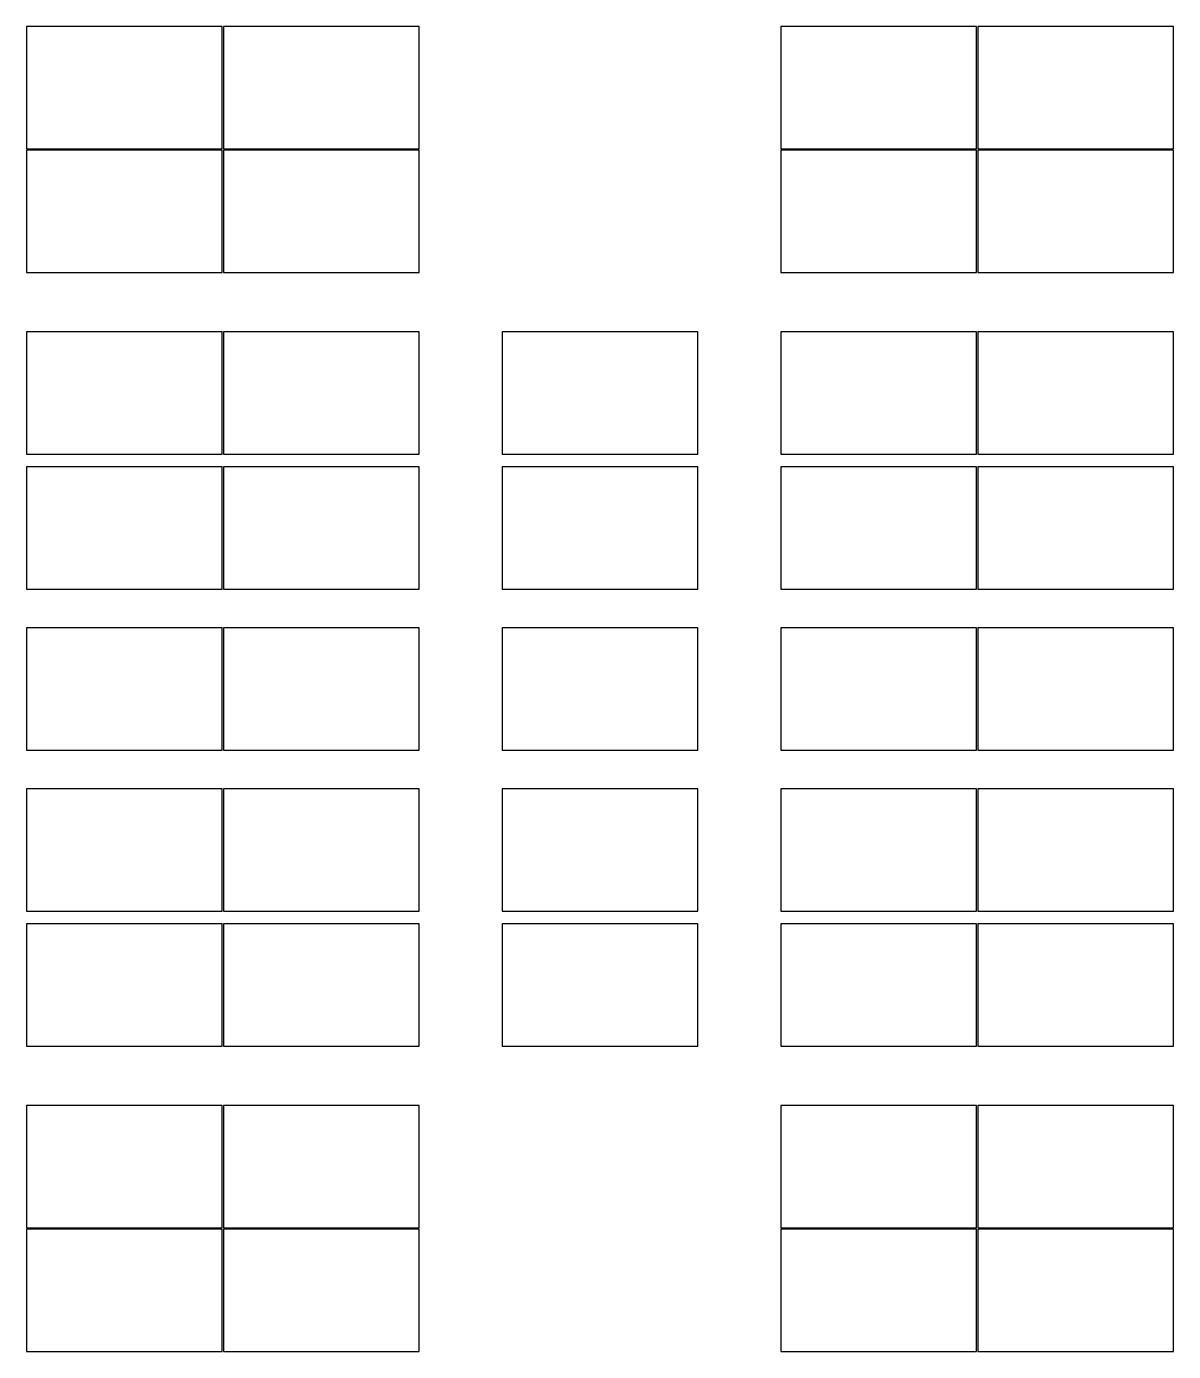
# Model space of a CAD drawing. Header units: metres. Extents: x -4687 to 4687, y -5415 to 5415.
import ezdxf

# ---------------------------------------------------------------- set-up
doc = ezdxf.new("R2010")
doc.units = ezdxf.units.M

msp = doc.modelspace()

# ---------------------------------------------------------------- linework, layer by layer
at = {"layer": 'PARAMETRIX'}
for p, q in [((-3086.6667, 5415), (-4686.6667, 5415)), ((-4686.6667, 5415), (-4686.6667, 4415)), ((-3086.6667, 4415), (-3086.6667, 5415)), ((-1476.6667, 5415), (-3076.6667, 5415)), ((-3076.6667, 5415), (-3076.6667, 4415)), ((-1476.6667, 4415), (-1476.6667, 5415)), ((3076.6667, 5415), (1476.6667, 5415)), ((1476.6667, 5415), (1476.6667, 4415)), ((3076.6667, 4415), (3076.6667, 5415)), ((4686.6667, 5415), (3086.6667, 5415)), ((3086.6667, 5415), (3086.6667, 4415)), ((4686.6667, 4415), (4686.6667, 5415)), ((-4686.6667, 4415), (-3086.6667, 4415)), ((-3086.6667, 4405), (-4686.6667, 4405)), ((-4686.6667, 4405), (-4686.6667, 3405)), ((-3086.6667, 3405), (-3086.6667, 4405)), ((-3076.6667, 4415), (-1476.6667, 4415)), ((-1476.6667, 4405), (-3076.6667, 4405)), ((-3076.6667, 4405), (-3076.6667, 3405)), ((-1476.6667, 3405), (-1476.6667, 4405)), ((1476.6667, 4415), (3076.6667, 4415)), ((3076.6667, 4405), (1476.6667, 4405)), ((1476.6667, 4405), (1476.6667, 3405)), ((3076.6667, 3405), (3076.6667, 4405)), ((3086.6667, 4415), (4686.6667, 4415)), ((4686.6667, 4405), (3086.6667, 4405)), ((3086.6667, 4405), (3086.6667, 3405)), ((4686.6667, 3405), (4686.6667, 4405)), ((-4686.6667, 3405), (-3086.6667, 3405)), ((-3076.6667, 3405), (-1476.6667, 3405)), ((1476.6667, 3405), (3076.6667, 3405)), ((3086.6667, 3405), (4686.6667, 3405)), ((-3086.6667, 2919.7578), (-4686.6667, 2919.7578)), ((-4686.6667, 2919.7578), (-4686.6667, 1919.7578)), ((-3086.6667, 1919.7578), (-3086.6667, 2919.7578)), ((-1476.6667, 2919.7578), (-3076.6667, 2919.7578)), ((-3076.6667, 2919.7578), (-3076.6667, 1919.7578)), ((-1476.6667, 1919.7578), (-1476.6667, 2919.7578)), ((800, 2919.7578), (-800, 2919.7578)), ((-800, 2919.7578), (-800, 1919.7578)), ((800, 1919.7578), (800, 2919.7578)), ((3076.6667, 2919.7578), (1476.6667, 2919.7578)), ((1476.6667, 2919.7578), (1476.6667, 1919.7578)), ((3076.6667, 1919.7578), (3076.6667, 2919.7578)), ((4686.6667, 2919.7578), (3086.6667, 2919.7578)), ((3086.6667, 2919.7578), (3086.6667, 1919.7578)), ((4686.6667, 1919.7578), (4686.6667, 2919.7578)), ((-4686.6667, 1919.7578), (-3086.6667, 1919.7578)), ((-3076.6667, 1919.7578), (-1476.6667, 1919.7578)), ((-800, 1919.7578), (800, 1919.7578)), ((1476.6667, 1919.7578), (3076.6667, 1919.7578)), ((3086.6667, 1919.7578), (4686.6667, 1919.7578)), ((-3086.6667, 1815.6302), (-4686.6667, 1815.6302)), ((-4686.6667, 1815.6302), (-4686.6667, 815.6302)), ((-3086.6667, 815.6302), (-3086.6667, 1815.6302)), ((-1476.6667, 1815.6302), (-3076.6667, 1815.6302)), ((-3076.6667, 1815.6302), (-3076.6667, 815.6302)), ((-1476.6667, 815.6302), (-1476.6667, 1815.6302)), ((800, 1815.6302), (-800, 1815.6302)), ((-800, 1815.6302), (-800, 815.6302)), ((800, 815.6302), (800, 1815.6302)), ((3076.6667, 1815.6302), (1476.6667, 1815.6302)), ((1476.6667, 1815.6302), (1476.6667, 815.6302)), ((3076.6667, 815.6302), (3076.6667, 1815.6302)), ((4686.6667, 1815.6302), (3086.6667, 1815.6302)), ((3086.6667, 1815.6302), (3086.6667, 815.6302)), ((4686.6667, 815.6302), (4686.6667, 1815.6302)), ((-4686.6667, 815.6302), (-3086.6667, 815.6302)), ((-3076.6667, 815.6302), (-1476.6667, 815.6302)), ((-800, 815.6302), (800, 815.6302)), ((1476.6667, 815.6302), (3076.6667, 815.6302)), ((3086.6667, 815.6302), (4686.6667, 815.6302)), ((-3086.6667, 500), (-4686.6667, 500)), ((-4686.6667, 500), (-4686.6667, -500)), ((-3086.6667, -500), (-3086.6667, 500)), ((-1476.6667, 500), (-3076.6667, 500)), ((-3076.6667, 500), (-3076.6667, -500)), ((-1476.6667, -500), (-1476.6667, 500)), ((800, 500), (-800, 500)), ((-800, 500), (-800, -500)), ((800, -500), (800, 500)), ((3076.6667, 500), (1476.6667, 500)), ((1476.6667, 500), (1476.6667, -500)), ((3076.6667, -500), (3076.6667, 500)), ((4686.6667, 500), (3086.6667, 500)), ((3086.6667, 500), (3086.6667, -500)), ((4686.6667, -500), (4686.6667, 500)), ((-4686.6667, -500), (-3086.6667, -500)), ((-3076.6667, -500), (-1476.6667, -500)), ((-800, -500), (800, -500)), ((1476.6667, -500), (3076.6667, -500)), ((3086.6667, -500), (4686.6667, -500)), ((-3086.6667, -815.6302), (-4686.6667, -815.6302)), ((-4686.6667, -815.6302), (-4686.6667, -1815.6302)), ((-3086.6667, -1815.6302), (-3086.6667, -815.6302)), ((-1476.6667, -815.6302), (-3076.6667, -815.6302)), ((-3076.6667, -815.6302), (-3076.6667, -1815.6302)), ((-1476.6667, -1815.6302), (-1476.6667, -815.6302)), ((800, -815.6302), (-800, -815.6302)), ((-800, -815.6302), (-800, -1815.6302)), ((800, -1815.6302), (800, -815.6302)), ((3076.6667, -815.6302), (1476.6667, -815.6302)), ((1476.6667, -815.6302), (1476.6667, -1815.6302)), ((3076.6667, -1815.6302), (3076.6667, -815.6302)), ((4686.6667, -815.6302), (3086.6667, -815.6302)), ((3086.6667, -815.6302), (3086.6667, -1815.6302)), ((4686.6667, -1815.6302), (4686.6667, -815.6302)), ((-4686.6667, -1815.6302), (-3086.6667, -1815.6302)), ((-3076.6667, -1815.6302), (-1476.6667, -1815.6302)), ((-800, -1815.6302), (800, -1815.6302)), ((1476.6667, -1815.6302), (3076.6667, -1815.6302)), ((3086.6667, -1815.6302), (4686.6667, -1815.6302)), ((-3086.6667, -1919.7578), (-4686.6667, -1919.7578)), ((-4686.6667, -1919.7578), (-4686.6667, -2919.7578)), ((-3086.6667, -2919.7578), (-3086.6667, -1919.7578)), ((-1476.6667, -1919.7578), (-3076.6667, -1919.7578)), ((-3076.6667, -1919.7578), (-3076.6667, -2919.7578)), ((-1476.6667, -2919.7578), (-1476.6667, -1919.7578)), ((800, -1919.7578), (-800, -1919.7578)), ((-800, -1919.7578), (-800, -2919.7578)), ((800, -2919.7578), (800, -1919.7578)), ((3076.6667, -1919.7578), (1476.6667, -1919.7578)), ((1476.6667, -1919.7578), (1476.6667, -2919.7578)), ((3076.6667, -2919.7578), (3076.6667, -1919.7578)), ((4686.6667, -1919.7578), (3086.6667, -1919.7578)), ((3086.6667, -1919.7578), (3086.6667, -2919.7578)), ((4686.6667, -2919.7578), (4686.6667, -1919.7578)), ((-4686.6667, -2919.7578), (-3086.6667, -2919.7578)), ((-3076.6667, -2919.7578), (-1476.6667, -2919.7578)), ((-800, -2919.7578), (800, -2919.7578)), ((1476.6667, -2919.7578), (3076.6667, -2919.7578)), ((3086.6667, -2919.7578), (4686.6667, -2919.7578)), ((-3086.6667, -3405), (-4686.6667, -3405)), ((-4686.6667, -3405), (-4686.6667, -4405)), ((-3086.6667, -4405), (-3086.6667, -3405)), ((-1476.6667, -3405), (-3076.6667, -3405)), ((-3076.6667, -3405), (-3076.6667, -4405)), ((-1476.6667, -4405), (-1476.6667, -3405)), ((3076.6667, -3405), (1476.6667, -3405)), ((1476.6667, -3405), (1476.6667, -4405)), ((3076.6667, -4405), (3076.6667, -3405)), ((4686.6667, -3405), (3086.6667, -3405)), ((3086.6667, -3405), (3086.6667, -4405)), ((4686.6667, -4405), (4686.6667, -3405)), ((-4686.6667, -4405), (-3086.6667, -4405)), ((-3086.6667, -4415), (-4686.6667, -4415)), ((-4686.6667, -4415), (-4686.6667, -5415)), ((-3086.6667, -5415), (-3086.6667, -4415)), ((-3076.6667, -4405), (-1476.6667, -4405)), ((-1476.6667, -4415), (-3076.6667, -4415)), ((-3076.6667, -4415), (-3076.6667, -5415)), ((-1476.6667, -5415), (-1476.6667, -4415)), ((1476.6667, -4405), (3076.6667, -4405)), ((3076.6667, -4415), (1476.6667, -4415)), ((1476.6667, -4415), (1476.6667, -5415)), ((3076.6667, -5415), (3076.6667, -4415)), ((3086.6667, -4405), (4686.6667, -4405)), ((4686.6667, -4415), (3086.6667, -4415)), ((3086.6667, -4415), (3086.6667, -5415)), ((4686.6667, -5415), (4686.6667, -4415)), ((-4686.6667, -5415), (-3086.6667, -5415)), ((-3076.6667, -5415), (-1476.6667, -5415)), ((1476.6667, -5415), (3076.6667, -5415)), ((3086.6667, -5415), (4686.6667, -5415))]:
    msp.add_line(p, q, dxfattribs=at)

doc.saveas('drawing.dxf')
